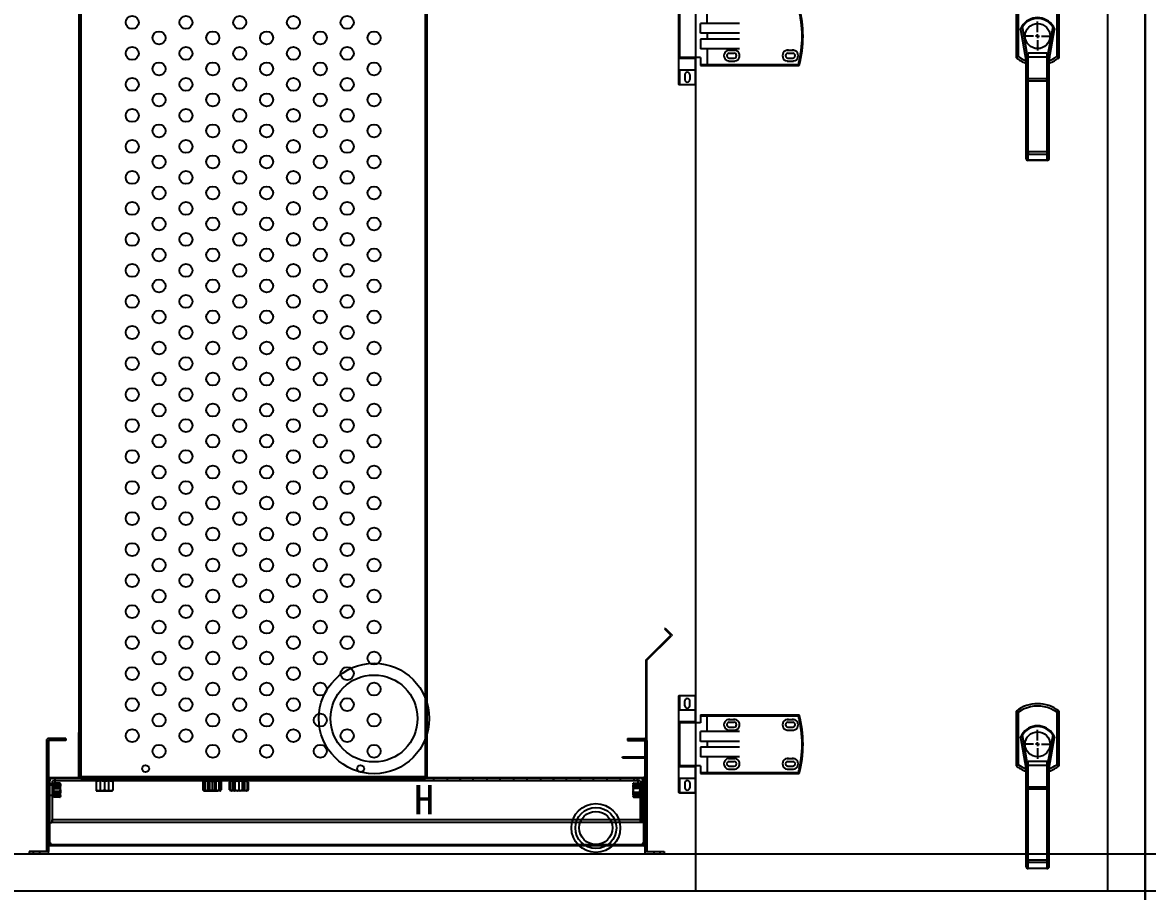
# Model space of a CAD drawing. Header units: millimetres. Extents: x -7952 to 23476, y -6324 to 15714.
# Drawn here: x 963 to 2114, y 11 to 901 of the extents above; entities that cross this region are included whole.
import ezdxf

# ---------------------------------------------------------------- set-up
doc = ezdxf.new("R2010")
doc.units = ezdxf.units.MM
doc.linetypes.add('HIDDEN2', pattern=[0.1875, 0.125, -0.0625])
for name, color, linetype in [('Dim', 1, 'Continuous'), ('DrainPan', 7, 'Continuous'), ('M01014100154', 7, 'Continuous'), ('M01014287100', 7, 'Continuous'), ('M01014287284', 7, 'Continuous'), ('M01014287370', 7, 'Continuous'), ('M01014287370-M', 7, 'Continuous'), ('M01014743793', 7, 'Continuous'), ('M07029004506', 7, 'Continuous'), ('M07029004507', 7, 'Continuous'), ('McDoor', 7, 'Continuous'), ('McFrame', 7, 'Continuous'), ('McPipe', 7, 'Continuous')]:
    doc.layers.add(name, color=color, linetype=linetype)

# ---------------------------------------------------------------- blocks, each defined once
blk = doc.blocks.new('DRAINPAN_[650]_E_H')
blk.add_line((51, 77, 0), (51, 124, 0))
at = {"layer": 'M01014100154', "color": 7, "linetype": 'Continuous'}
for radius in [21, 17]:
    blk.add_circle((580, 26.3, 0), radius, dxfattribs=at)
at = {"layer": 'M01014287100', "color": 7, "linetype": 'Continuous'}
for p, q in [((21.2, 71.5, 0), (21.2, 71.5, 0)), ((21.2, 32, 0), (21.2, 32, 0))]:
    blk.add_line(p, q, dxfattribs=at)
at = {"layer": 'M01014287100', "color": 5, "linetype": 'HIDDEN2'}
for p, q in [((23.7, 71.5, 0), (21.2, 71.5, 0)), ((21.2, 70.5, 0), (23.7, 70.5, 0)), ((26.7, 77, 0), (23.7, 77, 0)), ((23.7, 74.5, 0), (23.7, 71.5, 0)), ((26.7, 74.5, 0), (23.7, 74.5, 0)), ((23.7, 71.5, 0), (23.7, 34.5, 0)), ((23.7, 71.5, 0), (23.7, 32, 0)), ((26.7, 74.5, 0), (26.7, 77, 0)), ((622.7, 77, 0), (26.7, 77, 0)), ((622.7, 74.5, 0), (26.7, 74.5, 0)), ((70.7, 74.5, 0), (70.7, 77, 0)), ((83.7, 77, 0), (83.7, 74.5, 0)), ((180.7, 74.5, 0), (180.7, 77, 0)), ((193.7, 77, 0), (193.7, 74.5, 0)), ((208.2, 74.5, 0), (208.2, 77, 0)), ((221.2, 77, 0), (221.2, 74.5, 0)), ((235.7, 74.5, 0), (235.7, 77, 0)), ((248.7, 77, 0), (248.7, 74.5, 0)), ((263.2, 74.5, 0), (263.2, 77, 0)), ((276.2, 77, 0), (276.2, 74.5, 0)), ((290.7, 74.5, 0), (290.7, 77, 0)), ((303.7, 77, 0), (303.7, 74.5, 0)), ((318.2, 74.5, 0), (318.2, 77, 0)), ((331.2, 77, 0), (331.2, 74.5, 0)), ((345.7, 74.5, 0), (345.7, 77, 0)), ((358.7, 77, 0), (358.7, 74.5, 0)), ((373.2, 74.5, 0), (373.2, 77, 0)), ((386.2, 77, 0), (386.2, 74.5, 0)), ((400.7, 74.5, 0), (400.7, 77, 0)), ((413.7, 77, 0), (413.7, 74.5, 0)), ((428.2, 74.5, 0), (428.2, 77, 0)), ((441.2, 77, 0), (441.2, 74.5, 0)), ((441.2, 74.5, 0), (441.2, 77, 0)), ((454.2, 77, 0), (454.2, 74.5, 0)), ((468.7, 74.5, 0), (468.7, 77, 0)), ((481.7, 77, 0), (481.7, 74.5, 0)), ((496.2, 74.5, 0), (496.2, 77, 0)), ((509.2, 77, 0), (509.2, 74.5, 0)), ((523.7, 74.5, 0), (523.7, 77, 0)), ((536.7, 77, 0), (536.7, 74.5, 0)), ((536.7, 74.5, 0), (536.7, 77, 0)), ((549.7, 77, 0), (549.7, 74.5, 0)), ((564.2, 74.5, 0), (564.2, 77, 0)), ((577.2, 77, 0), (577.2, 74.5, 0)), ((591.7, 74.5, 0), (591.7, 77, 0)), ((604.7, 77, 0), (604.7, 74.5, 0)), ((619.2, 74.5, 0), (619.2, 77, 0)), ((622.7, 77, 0), (622.7, 74.5, 0)), ((622.7, 74.5, 0), (622.7, 77, 0)), ((625.7, 77, 0), (622.7, 77, 0)), ((622.7, 74.5, 0), (622.7, 74.5, 0)), ((625.7, 74.5, 0), (622.7, 74.5, 0)), ((625.7, 74.5, 0), (625.7, 71.5, 0)), ((625.7, 71.5, 0), (625.7, 71.5, 0)), ((628.2, 71.5, 0), (625.7, 71.5, 0)), ((625.7, 71.5, 0), (628.2, 71.5, 0)), ((625.7, 71.5, 0), (625.7, 34.5, 0)), ((625.7, 32, 0), (625.7, 71.5, 0)), ((625.7, 70.5, 0), (628.2, 70.5, 0)), ((628.2, 71.5, 0), (628.2, 74.5, 0)), ((628.2, 32, 0), (628.2, 71.5, 0)), ((23.7, 59.5, 0), (21.2, 59.5, 0)), ((628.2, 59.5, 0), (625.7, 59.5, 0)), ((21.2, 32, 0), (23.7, 32, 0)), ((23.7, 32, 0), (23.7, 34.5, 0)), ((625.7, 34.5, 0), (23.7, 34.5, 0)), ((413.3, 32, 0), (23.7, 32, 0)), ((446.7, 32, 0), (413.3, 32, 0)), ((625.7, 32, 0), (446.7, 32, 0)), ((625.7, 34.5, 0), (625.7, 32, 0)), ((628.2, 32, 0), (625.7, 32, 0))]:
    blk.add_line(p, q, dxfattribs=at)
for centre, radius, start, end in [((23.7, 74.5, 0), 2.5, 90, 177.7089), ((23.7, 74.5, 0), 0.002, 90, 180), ((23.7, 74.5, 0), 3, 270, 0), ((625.7, 74.5, 0), 3, 180.0675, 269.9325), ((625.7, 74.5, 0), 3, 180, 270), ((625.7, 74.5, 0), 2.5, 0, 90), ((625.7, 74.5, 0), 0.002, 0, 90)]:
    blk.add_arc(centre, radius, start, end, dxfattribs=at)
at = {"layer": 'M01014287100', "color": 7, "linetype": 'Continuous'}
blk.add_arc((23.7, 74.5, 0), 2.5, 177.7089, 180, dxfattribs=at)
at = {"layer": 'M01014287284', "color": 7, "linetype": 'Continuous'}
for p, q in [((20, 78, 0), (21.2, 78, 0)), ((21.2, 10.7, 0), (21.2, 78, 0)), ((21.2, 10.7, 0), (21.2, 78, 0)), ((21.2, 78, 0), (628.8, 78, 0)), ((630, 78, 0), (628.8, 78, 0)), ((628.8, 78, 0), (628.8, 10.7, 0)), ((628.8, 78, 0), (628.8, 10.7, 0)), ((21.2, 10.7, 0), (20, 10.7, 0)), ((21.2, 9.2, 0), (21.2, 10.7, 0)), ((22.7, 9.2, 0), (21.2, 9.2, 0)), ((22.7, 8, 0), (21.2, 8, 0)), ((22.7, 8, 0), (22.7, 9.2, 0)), ((419.7, 8, 0), (22.7, 8, 0)), ((440.3, 8, 0), (419.7, 8, 0)), ((627.3, 8, 0), (440.3, 8, 0)), ((628.8, 9.2, 0), (627.3, 9.2, 0)), ((627.3, 9.2, 0), (627.3, 8, 0)), ((628.8, 8, 0), (627.3, 8, 0)), ((630, 10.7, 0), (628.8, 10.7, 0)), ((628.8, 10.7, 0), (628.8, 9.2, 0))]:
    blk.add_line(p, q, dxfattribs=at)
at = {"layer": 'M01014287284', "color": 5, "linetype": 'HIDDEN2'}
for p, q in [((20, 70, 0), (21.2, 70, 0)), ((628.8, 70, 0), (630, 70, 0)), ((21.2, 60, 0), (20, 60, 0)), ((630, 60, 0), (628.8, 60, 0)), ((627.3, 9.2, 0), (22.7, 9.2, 0))]:
    blk.add_line(p, q, dxfattribs=at)
at = {"layer": 'M01014287284', "color": 7, "linetype": 'Continuous'}
for centre, radius, start, end in [((21.2, 9.2, 0), 1.2, 180, 270), ((21.2, 9.2, 0), 1.5, 0.1272, 89.8728), ((21.2, 9.2, 0), 0.002, 180, 270), ((628.8, 9.2, 0), 1.5, 90, 180), ((628.8, 9.2, 0), 1.2, 270, 0), ((628.8, 9.2, 0), 0.002, 270, 0)]:
    blk.add_arc(centre, radius, start, end, dxfattribs=at)
at = {"layer": 'M01014287370', "color": 7, "linetype": 'Continuous'}
for p, q in [((612.3, 118, 0), (612.3, 115.7, 0)), ((612.3, 118, 0), (630, 118, 0)), ((612.3, 115.7, 0), (630, 115.7, 0)), ((630, 115.7, 0), (630, 2.3, 0)), ((632.3, 115.7, 0), (632.3, 2.3, 0)), ((632.3, 2.3, 0), (650, 2.3, 0)), ((632.3, 0, 0), (650, 0, 0)), ((650, 2.3, 0), (650, 0, 0))]:
    blk.add_line(p, q, dxfattribs=at)
at = {"layer": 'M01014287370', "color": 5, "linetype": 'HIDDEN2'}
for p, q in [((617.8, 115.7, 0), (617.8, 118, 0)), ((621.8, 118, 0), (621.8, 115.7, 0)), ((630, 70, 0), (632.3, 70, 0)), ((632.3, 60, 0), (630, 60, 0)), ((639.5, 0, 0), (639.5, 2.3, 0)), ((645.5, 2.3, 0), (645.5, 0, 0))]:
    blk.add_line(p, q, dxfattribs=at)
at = {"layer": 'M01014287370', "color": 7, "linetype": 'Continuous'}
for centre, radius, start, end in [((630, 115.7, 0), 2.3, 0, 90), ((630, 115.7, 0), 0.002, 0, 90), ((632.3, 2.3, 0), 2.3, 180, 270), ((632.3, 2.3, 0), 0.002, 180, 270)]:
    blk.add_arc(centre, radius, start, end, dxfattribs=at)
at = {"layer": 'M01014287370-M', "color": 7, "linetype": 'Continuous'}
for p, q in [((17.7, 115.7, 0), (17.7, 2.3, 0)), ((37.7, 118, 0), (20, 118, 0)), ((37.7, 115.7, 0), (20, 115.7, 0)), ((20, 115.7, 0), (20, 2.3, 0)), ((37.7, 118, 0), (37.7, 115.7, 0)), ((0, 2.3, 0), (0, 0, 0)), ((17.7, 2.3, 0), (0, 2.3, 0)), ((17.7, 0, 0), (0, 0, 0))]:
    blk.add_line(p, q, dxfattribs=at)
at = {"layer": 'M01014287370-M', "color": 5, "linetype": 'HIDDEN2'}
for p, q in [((28.2, 115.7, 0), (28.2, 118, 0)), ((32.2, 118, 0), (32.2, 115.7, 0)), ((17.7, 70, 0), (20, 70, 0)), ((20, 60, 0), (17.7, 60, 0)), ((4.5, 0, 0), (4.5, 2.3, 0)), ((10.5, 2.3, 0), (10.5, 0, 0))]:
    blk.add_line(p, q, dxfattribs=at)
at = {"layer": 'M01014287370-M', "color": 7, "linetype": 'Continuous'}
for centre, radius, start, end in [((20, 115.7, 0), 2.3, 90, 180), ((20, 115.7, 0), 0.002, 90, 180), ((17.7, 2.3, 0), 2.3, 270, 0), ((17.7, 2.3, 0), 0.002, 270, 0)]:
    blk.add_arc(centre, radius, start, end, dxfattribs=at)
at = {"layer": 'M07029004506', "color": 5, "linetype": 'HIDDEN2'}
for p, q in [((25, 71.1, 0), (25.4, 72.3, 0)), ((25.4, 72, 0), (25, 71.7, 0)), ((25, 71.7, 0), (25, 71.8, 0)), ((25, 71.8, 0), (25, 71.8, 0)), ((25, 71.1, 0), (25, 71.7, 0)), ((25, 71.1, 0), (25.4, 70.8, 0)), ((25, 71.1, 0), (25, 69.1, 0)), ((25.4, 70.8, 0), (25, 69.1, 0)), ((25, 70.6, 0), (25.4, 70.1, 0)), ((25.4, 70.1, 0), (25, 68.3, 0)), ((31.6, 72.3, 0), (25.4, 72.3, 0)), ((31.6, 72, 0), (25.4, 72, 0)), ((31.6, 70.8, 0), (25.4, 70.8, 0)), ((31.6, 70.1, 0), (25.4, 70.1, 0)), ((31.6, 72.3, 0), (32, 71.1, 0)), ((32, 71.7, 0), (31.6, 72, 0)), ((31.6, 70.8, 0), (32, 71.1, 0)), ((32, 69.1, 0), (31.6, 70.8, 0)), ((31.6, 70.1, 0), (32, 70.6, 0)), ((32, 68.3, 0), (31.6, 70.1, 0)), ((32, 71.8, 0), (32, 71.8, 0)), ((32, 71.7, 0), (32, 71.8, 0)), ((32, 71.1, 0), (32, 71.7, 0)), ((32, 71.1, 0), (32, 69.1, 0)), ((618, 71.1, 0), (618.4, 72.3, 0)), ((618, 71.8, 0), (618, 71.8, 0)), ((618, 71.8, 0), (618, 70.6, 0)), ((618, 70.6, 0), (618.4, 70.1, 0)), ((618, 68.3, 0), (618, 70.6, 0)), ((618.4, 70.1, 0), (618, 68.3, 0)), ((618.4, 72.3, 0), (624.6, 72.3, 0)), ((618.4, 70.1, 0), (624.6, 70.1, 0)), ((624.6, 72.3, 0), (625, 71.1, 0)), ((624.6, 70.1, 0), (625, 70.6, 0)), ((625, 68.3, 0), (624.6, 70.1, 0)), ((625, 71.8, 0), (625, 71.8, 0)), ((625, 71.8, 0), (625, 70.6, 0)), ((625, 68.3, 0), (625, 70.6, 0)), ((25, 65.5, 0), (25, 69.1, 0)), ((25.4, 67.2, 0), (25, 68.5, 0)), ((25, 68.4, 0), (32, 68.4, 0)), ((25.4, 66.3, 0), (25, 67.7, 0)), ((25, 65.4, 0), (25.4, 67.2, 0)), ((25, 64.5, 0), (25.4, 66.3, 0)), ((25, 65.5, 0), (25, 62.3, 0)), ((25, 65.5, 0), (25.4, 63.7, 0)), ((25, 64.6, 0), (25.4, 62.8, 0)), ((25.4, 62.8, 0), (25, 61.5, 0)), ((25, 59.4, 0), (25, 62.3, 0)), ((25.4, 59.9, 0), (25, 61.7, 0)), ((32, 61.6, 0), (25, 61.6, 0)), ((25.4, 59.2, 0), (25, 60.9, 0)), ((25, 59.4, 0), (25.4, 58, 0)), ((25, 59.4, 0), (25, 58.3, 0)), ((25, 58.9, 0), (25.4, 59.2, 0)), ((25, 58.9, 0), (25.4, 57.7, 0)), ((25, 58.3, 0), (25, 58.2, 0)), ((25.4, 58, 0), (25, 58.3, 0)), ((25.4, 57.7, 0), (25, 58.2, 0)), ((31.6, 67.2, 0), (25.4, 67.2, 0)), ((31.6, 66.3, 0), (25.4, 66.3, 0)), ((31.6, 63.7, 0), (25.4, 63.7, 0)), ((31.6, 62.8, 0), (25.4, 62.8, 0)), ((31.6, 59.9, 0), (25.4, 59.9, 0)), ((31.6, 59.2, 0), (25.4, 59.2, 0)), ((31.6, 58, 0), (25.4, 58, 0)), ((31.6, 57.7, 0), (25.4, 57.7, 0)), ((32, 68.5, 0), (31.6, 67.2, 0)), ((32, 67.7, 0), (31.6, 66.3, 0)), ((31.6, 67.2, 0), (32, 65.4, 0)), ((31.6, 66.3, 0), (32, 64.5, 0)), ((31.6, 63.7, 0), (32, 65.5, 0)), ((31.6, 62.8, 0), (32, 64.6, 0)), ((32, 61.5, 0), (31.6, 62.8, 0)), ((32, 61.7, 0), (31.6, 59.9, 0)), ((32, 60.9, 0), (31.6, 59.2, 0)), ((31.6, 58, 0), (32, 59.4, 0)), ((31.6, 59.2, 0), (32, 58.9, 0)), ((31.6, 57.7, 0), (32, 58.9, 0)), ((32, 58.3, 0), (31.6, 58, 0)), ((32, 58.2, 0), (31.6, 57.7, 0)), ((32, 65.5, 0), (32, 69.1, 0)), ((32, 65.5, 0), (32, 62.3, 0)), ((32, 59.4, 0), (32, 62.3, 0)), ((32, 59.4, 0), (32, 58.3, 0)), ((32, 58.3, 0), (32, 58.2, 0)), ((618.4, 67.2, 0), (618, 68.5, 0)), ((618, 68.4, 0), (625, 68.4, 0)), ((618, 68.3, 0), (618, 64.6, 0)), ((618, 65.4, 0), (618.4, 67.2, 0)), ((618, 61.5, 0), (618, 64.6, 0)), ((618, 64.6, 0), (618.4, 62.8, 0)), ((618.4, 62.8, 0), (618, 61.5, 0)), ((618.4, 59.9, 0), (618, 61.7, 0)), ((625, 61.6, 0), (618, 61.6, 0)), ((618, 61.5, 0), (618, 58.9, 0)), ((618, 58.2, 0), (618, 58.9, 0)), ((618, 58.9, 0), (618.4, 57.7, 0)), ((618.4, 57.7, 0), (618, 58.2, 0)), ((618.4, 67.2, 0), (624.6, 67.2, 0)), ((618.4, 62.8, 0), (624.6, 62.8, 0)), ((618.4, 59.9, 0), (624.6, 59.9, 0)), ((618.4, 57.7, 0), (624.6, 57.7, 0)), ((625, 68.5, 0), (624.6, 67.2, 0)), ((624.6, 67.2, 0), (625, 65.4, 0)), ((624.6, 62.8, 0), (625, 64.6, 0)), ((625, 61.5, 0), (624.6, 62.8, 0)), ((625, 61.7, 0), (624.6, 59.9, 0)), ((624.6, 57.7, 0), (625, 58.9, 0)), ((625, 58.2, 0), (624.6, 57.7, 0)), ((625, 68.3, 0), (625, 64.6, 0)), ((625, 61.5, 0), (625, 64.6, 0)), ((625, 61.5, 0), (625, 58.9, 0)), ((625, 58.2, 0), (625, 58.9, 0))]:
    blk.add_line(p, q, dxfattribs=at)
for centre, radius, start, end in [((27.2, 70.5, 0), 2.59, 134.5994, 149.8474), ((34.6, 68.5, 0), 9.86, 159.1332, 167.7223), ((29.8, 70.5, 0), 2.59, 30.1526, 45.4006), ((22.4, 68.5, 0), 9.86, 12.2777, 20.8668), ((620.2, 70.5, 0), 2.59, 134.5994, 149.8474), ((622.8, 70.5, 0), 2.59, 30.1526, 45.4006), ((34.6, 60.2, 0), 9.86, 159.1332, 167.7223), ((27.2, 58.1, 0), 2.59, 134.5994, 149.8474), ((22.4, 60.2, 0), 9.86, 12.2777, 20.8668), ((29.8, 58.1, 0), 2.59, 30.1526, 45.4006), ((620.2, 58.1, 0), 2.59, 134.5994, 149.8474), ((622.8, 58.1, 0), 2.59, 30.1526, 45.4006)]:
    blk.add_arc(centre, radius, start, end, dxfattribs=at)
at = {"layer": 'M07029004507', "color": 5, "linetype": 'HIDDEN2'}
for p, q in [((68.7, 74.5, 0), (68.7, 73.7, 0)), ((68.7, 73.7, 0), (68.7, 65.3, 0)), ((73.2, 64.5, 0), (73.2, 74.5, 0)), ((77.2, 73.7, 0), (77.2, 65.3, 0)), ((81.2, 74.5, 0), (81.2, 64.5, 0)), ((85.7, 73.7, 0), (85.7, 74.5, 0)), ((85.7, 73.7, 0), (85.7, 65.3, 0)), ((177.7, 73.7, 0), (177.7, 65.3, 0)), ((178.4, 74.3, 0), (178.7, 74.5, 0)), ((178.7, 74.5, 0), (178.7, 73.7, 0)), ((178.7, 73.7, 0), (178.7, 65.3, 0)), ((180.3, 73.7, 0), (180.3, 65.3, 0)), ((183.2, 64.5, 0), (183.2, 74.5, 0)), ((184.7, 73.7, 0), (184.7, 65.3, 0)), ((187.2, 73.7, 0), (187.2, 65.3, 0)), ((189.7, 73.7, 0), (189.7, 65.3, 0)), ((191.2, 74.5, 0), (191.2, 64.5, 0)), ((194.1, 73.7, 0), (194.1, 65.3, 0)), ((195.7, 74.5, 0), (196, 74.3, 0)), ((195.7, 73.7, 0), (195.7, 74.5, 0)), ((195.7, 73.7, 0), (195.7, 65.3, 0)), ((196.7, 73.7, 0), (196.7, 65.3, 0)), ((205, 65.3, 0), (205, 73.7, 0)), ((205.5, 74.1, 0), (206.2, 74.5, 0)), ((206.2, 74.5, 0), (206.2, 73.7, 0)), ((206.2, 73.7, 0), (206.2, 65.3, 0)), ((208.7, 65.3, 0), (208.7, 73.7, 0)), ((210.7, 64.5, 0), (210.7, 74.5, 0)), ((210.9, 65.3, 0), (210.9, 73.7, 0)), ((214.7, 73.7, 0), (214.7, 65.3, 0)), ((218.5, 65.3, 0), (218.5, 73.7, 0)), ((218.7, 74.5, 0), (218.7, 64.5, 0)), ((220.7, 65.3, 0), (220.7, 73.7, 0)), ((223.2, 74.5, 0), (223.9, 74.1, 0)), ((223.2, 73.7, 0), (223.2, 74.5, 0)), ((223.2, 73.7, 0), (223.2, 65.3, 0)), ((224.4, 65.3, 0), (224.4, 73.7, 0)), ((68.7, 65.3, 0), (68.7, 64.5, 0)), ((68.7, 64.5, 0), (85.7, 64.5, 0)), ((85.7, 64.5, 0), (85.7, 65.3, 0)), ((178.7, 64.5, 0), (178.4, 64.7, 0)), ((178.7, 65.3, 0), (178.7, 64.5, 0)), ((178.7, 64.5, 0), (193.2, 64.5, 0)), ((195.7, 64.5, 0), (193.2, 64.5, 0)), ((195.7, 64.5, 0), (195.7, 65.3, 0)), ((196, 64.7, 0), (195.7, 64.5, 0)), ((206.2, 64.5, 0), (205.5, 64.9, 0)), ((206.2, 65.3, 0), (206.2, 64.5, 0)), ((222.6, 64.5, 0), (206.2, 64.5, 0)), ((222.6, 64.5, 0), (223.2, 64.5, 0)), ((223.2, 64.5, 0), (223.2, 65.3, 0)), ((223.9, 64.9, 0), (223.2, 64.5, 0))]:
    blk.add_line(p, q, dxfattribs=at)
for centre, radius, start, end in [((72.9, 62.2, 0), 12.3, 69.7534, 110.2449), ((81.5, 62.2, 0), 12.3, 69.755, 110.2466), ((179, 73.1, 0), 1.44, 28.2239, 151.7705), ((181.3, 65.8, 0), 8.68, 90.519, 114.1482), ((182.9, 62.2, 0), 12.3, 69.7534, 110.2449), ((185, 59.3, 0), 15.2, 71.8085, 108.193), ((180.9, 64.8, 0), 9.68, 67.0857, 88.2471), ((189.4, 59.3, 0), 15.2, 71.807, 108.1915), ((191.5, 62.2, 0), 12.3, 69.755, 110.2466), ((193.3, 65.8, 0), 8.68, 90.519, 114.1482), ((192.9, 64.8, 0), 9.68, 67.0857, 88.2471), ((195.4, 73.1, 0), 1.44, 65.1156, 151.7761), ((195.4, 73.1, 0), 1.44, 28.2295, 65.1156), ((208, 68.2, 0), 6.26, 61.4861, 118.5115), ((207.2, 71, 0), 3.5, 118.4415, 128.8266), ((207.2, 71, 0), 3.5, 95.1598, 118.4415), ((210.4, 62.2, 0), 12.3, 69.7534, 110.2449), ((206.8, 71.6, 0), 2.92, 47.657, 88.3566), ((213.6, 58.5, 0), 16, 72.2714, 107.7271), ((215.8, 58.5, 0), 16, 72.2729, 107.7286), ((219, 62.2, 0), 12.3, 69.755, 110.2466), ((221.4, 68.2, 0), 6.26, 61.4885, 118.5139), ((222.9, 71, 0), 3.5, 95.1598, 128.8266), ((222.5, 71.6, 0), 2.92, 47.657, 88.3566), ((72.9, 76.8, 0), 12.3, 249.755, 290.2466), ((81.5, 76.8, 0), 12.3, 249.7534, 290.2449), ((181.3, 73.2, 0), 8.68, 245.8518, 269.481), ((179, 65.9, 0), 1.44, 208.2291, 331.7765), ((182.9, 76.8, 0), 12.3, 249.755, 290.2466), ((185, 79.7, 0), 15.2, 251.807, 288.1915), ((180.9, 74.2, 0), 9.68, 271.7529, 292.9143), ((189.4, 79.7, 0), 15.2, 251.8085, 288.193), ((191.5, 76.8, 0), 12.3, 249.7534, 290.2449), ((193.3, 73.2, 0), 8.68, 245.8518, 269.481), ((192.9, 74.2, 0), 9.68, 271.7529, 292.9143), ((195.4, 65.9, 0), 1.44, 208.2235, 295.2328), ((195.4, 65.9, 0), 1.44, 295.2328, 331.7709), ((207.2, 68, 0), 3.5, 231.1734, 241.5593), ((208, 70.8, 0), 6.26, 241.4885, 298.5139), ((207.2, 68, 0), 3.5, 241.5593, 264.8402), ((210.4, 76.8, 0), 12.3, 249.755, 290.2466), ((206.8, 67.4, 0), 2.92, 271.6434, 312.343), ((213.6, 80.5, 0), 16, 252.2729, 287.7285), ((215.8, 80.5, 0), 16, 252.2715, 287.7271), ((219, 76.8, 0), 12.3, 249.7534, 290.2449), ((221.4, 70.8, 0), 6.26, 241.4861, 298.5115), ((222.9, 68, 0), 3.5, 231.1734, 264.8402), ((222.5, 67.4, 0), 2.92, 271.6434, 312.343)]:
    blk.add_arc(centre, radius, start, end, dxfattribs=at)
blk.add_text('H', height=30).set_placement((394, 40.2))
blk = doc.blocks.new('BreakWater100')
for p, q in [((43.7, 132.7), (42.9, 132.1)), ((42.9, 132.1), (49.3, 125.7)), ((43.7, 132.7), (50.7, 125.7)), ((50.7, 125.7), (50, 125))]:
    blk.add_line(p, q)
at = {"layer": 'M01014743793', "color": 7, "linetype": 'Continuous'}
for p, q in [((24, 100.4), (49.3, 125.7)), ((25, 100), (50, 125)), ((24, 1), (24, 100.4)), ((25, 0), (25, 100)), ((0, 1), (24, 1)), ((0, 0), (0, 1)), ((0, 0), (25, 0))]:
    blk.add_line(p, q, dxfattribs=at)
blk = doc.blocks.new('M01014289688')
for p, q in [((0, 1371.5, 0), (0, 2, 0)), ((2, 1373.5, 0), (2, 0, 0)), ((354.5, 0, 0), (354.5, 1373.5, 0)), ((356.5, 2, 0), (356.5, 1371.5, 0)), ((0, 2, 0), (356.5, 2, 0)), ((2, 0, 0), (354.5, 0, 0))]:
    blk.add_line(p, q)
for centre, radius in [((54.5, 774.0625, 0), 6.66), ((109.5, 774.0625, 0), 6.66), ((164.5, 774.0625, 0), 6.66), ((219.5, 774.0625, 0), 6.66), ((274.5, 774.0625, 0), 6.66), ((82, 758.1875, 0), 6.66), ((137, 758.1875, 0), 6.66), ((192, 758.1875, 0), 6.66), ((247, 758.1875, 0), 6.66), ((302, 758.1875, 0), 6.66), ((54.5, 742.3125, 0), 6.66), ((109.5, 742.3125, 0), 6.66), ((164.5, 742.3125, 0), 6.66), ((219.5, 742.3125, 0), 6.66), ((274.5, 742.3125, 0), 6.66), ((82, 726.4375, 0), 6.66), ((137, 726.4375, 0), 6.66), ((192, 726.4375, 0), 6.66), ((247, 726.4375, 0), 6.66), ((302, 726.4375, 0), 6.66), ((54.5, 710.5625, 0), 6.66), ((109.5, 710.5625, 0), 6.66), ((164.5, 710.5625, 0), 6.66), ((219.5, 710.5625, 0), 6.66), ((274.5, 710.5625, 0), 6.66), ((82, 694.6875, 0), 6.66), ((137, 694.6875, 0), 6.66), ((192, 694.6875, 0), 6.66), ((247, 694.6875, 0), 6.66), ((302, 694.6875, 0), 6.66), ((54.5, 678.8125, 0), 6.66), ((109.5, 678.8125, 0), 6.66), ((164.5, 678.8125, 0), 6.66), ((219.5, 678.8125, 0), 6.66), ((274.5, 678.8125, 0), 6.66), ((82, 662.9375, 0), 6.66), ((137, 662.9375, 0), 6.66), ((192, 662.9375, 0), 6.66), ((247, 662.9375, 0), 6.66), ((302, 662.9375, 0), 6.66), ((54.5, 647.0625, 0), 6.66), ((109.5, 647.0625, 0), 6.66), ((164.5, 647.0625, 0), 6.66), ((219.5, 647.0625, 0), 6.66), ((274.5, 647.0625, 0), 6.66), ((82, 631.1875, 0), 6.66), ((137, 631.1875, 0), 6.66), ((192, 631.1875, 0), 6.66), ((247, 631.1875, 0), 6.66), ((302, 631.1875, 0), 6.66), ((54.5, 615.3125, 0), 6.66), ((109.5, 615.3125, 0), 6.66), ((164.5, 615.3125, 0), 6.66), ((219.5, 615.3125, 0), 6.66), ((274.5, 615.3125, 0), 6.66), ((82, 599.4375, 0), 6.66), ((137, 599.4375, 0), 6.66), ((192, 599.4375, 0), 6.66), ((247, 599.4375, 0), 6.66), ((302, 599.4375, 0), 6.66), ((54.5, 583.5625, 0), 6.66), ((109.5, 583.5625, 0), 6.66), ((164.5, 583.5625, 0), 6.66), ((219.5, 583.5625, 0), 6.66), ((274.5, 583.5625, 0), 6.66), ((82, 567.6875, 0), 6.66), ((137, 567.6875, 0), 6.66), ((192, 567.6875, 0), 6.66), ((247, 567.6875, 0), 6.66), ((302, 567.6875, 0), 6.66), ((54.5, 551.8125, 0), 6.66), ((109.5, 551.8125, 0), 6.66), ((164.5, 551.8125, 0), 6.66), ((219.5, 551.8125, 0), 6.66), ((274.5, 551.8125, 0), 6.66), ((82, 535.9375, 0), 6.66), ((137, 535.9375, 0), 6.66), ((192, 535.9375, 0), 6.66), ((247, 535.9375, 0), 6.66), ((302, 535.9375, 0), 6.66), ((54.5, 520.0625, 0), 6.66), ((109.5, 520.0625, 0), 6.66), ((164.5, 520.0625, 0), 6.66), ((219.5, 520.0625, 0), 6.66), ((274.5, 520.0625, 0), 6.66), ((82, 504.1875, 0), 6.66), ((137, 504.1875, 0), 6.66), ((192, 504.1875, 0), 6.66), ((247, 504.1875, 0), 6.66), ((302, 504.1875, 0), 6.66), ((54.5, 488.3125, 0), 6.66), ((109.5, 488.3125, 0), 6.66), ((164.5, 488.3125, 0), 6.66), ((219.5, 488.3125, 0), 6.66), ((274.5, 488.3125, 0), 6.66), ((82, 472.4375, 0), 6.66), ((137, 472.4375, 0), 6.66), ((192, 472.4375, 0), 6.66), ((247, 472.4375, 0), 6.66), ((302, 472.4375, 0), 6.66), ((54.5, 456.5625, 0), 6.66), ((109.5, 456.5625, 0), 6.66), ((164.5, 456.5625, 0), 6.66), ((219.5, 456.5625, 0), 6.66), ((274.5, 456.5625, 0), 6.66), ((82, 440.6875, 0), 6.66), ((137, 440.6875, 0), 6.66), ((192, 440.6875, 0), 6.66), ((247, 440.6875, 0), 6.66), ((302, 440.6875, 0), 6.66), ((54.5, 424.8125, 0), 6.66), ((109.5, 424.8125, 0), 6.66), ((164.5, 424.8125, 0), 6.66), ((219.5, 424.8125, 0), 6.66), ((274.5, 424.8125, 0), 6.66), ((82, 408.9375, 0), 6.66), ((137, 408.9375, 0), 6.66), ((192, 408.9375, 0), 6.66), ((247, 408.9375, 0), 6.66), ((302, 408.9375, 0), 6.66), ((54.5, 393.0625, 0), 6.66), ((109.5, 393.0625, 0), 6.66), ((164.5, 393.0625, 0), 6.66), ((219.5, 393.0625, 0), 6.66), ((274.5, 393.0625, 0), 6.66), ((82, 377.1875, 0), 6.66), ((137, 377.1875, 0), 6.66), ((192, 377.1875, 0), 6.66), ((247, 377.1875, 0), 6.66), ((302, 377.1875, 0), 6.66), ((54.5, 361.3125, 0), 6.66), ((109.5, 361.3125, 0), 6.66), ((164.5, 361.3125, 0), 6.66), ((219.5, 361.3125, 0), 6.66), ((274.5, 361.3125, 0), 6.66), ((82, 345.4375, 0), 6.66), ((137, 345.4375, 0), 6.66), ((192, 345.4375, 0), 6.66), ((247, 345.4375, 0), 6.66), ((302, 345.4375, 0), 6.66), ((54.5, 329.5625, 0), 6.66), ((109.5, 329.5625, 0), 6.66), ((164.5, 329.5625, 0), 6.66), ((219.5, 329.5625, 0), 6.66), ((274.5, 329.5625, 0), 6.66), ((82, 313.6875, 0), 6.66), ((137, 313.6875, 0), 6.66), ((192, 313.6875, 0), 6.66), ((247, 313.6875, 0), 6.66), ((302, 313.6875, 0), 6.66), ((54.5, 297.8125, 0), 6.66), ((109.5, 297.8125, 0), 6.66), ((164.5, 297.8125, 0), 6.66), ((219.5, 297.8125, 0), 6.66), ((274.5, 297.8125, 0), 6.66), ((82, 281.9375, 0), 6.66), ((137, 281.9375, 0), 6.66), ((192, 281.9375, 0), 6.66), ((247, 281.9375, 0), 6.66), ((302, 281.9375, 0), 6.66), ((54.5, 266.0625, 0), 6.66), ((109.5, 266.0625, 0), 6.66), ((164.5, 266.0625, 0), 6.66), ((219.5, 266.0625, 0), 6.66), ((274.5, 266.0625, 0), 6.66), ((82, 250.1875, 0), 6.66), ((137, 250.1875, 0), 6.66), ((192, 250.1875, 0), 6.66), ((247, 250.1875, 0), 6.66), ((302, 250.1875, 0), 6.66), ((54.5, 234.3125, 0), 6.66), ((109.5, 234.3125, 0), 6.66), ((164.5, 234.3125, 0), 6.66), ((219.5, 234.3125, 0), 6.66), ((274.5, 234.3125, 0), 6.66), ((82, 218.4375, 0), 6.66), ((137, 218.4375, 0), 6.66), ((192, 218.4375, 0), 6.66), ((247, 218.4375, 0), 6.66), ((302, 218.4375, 0), 6.66), ((54.5, 202.5625, 0), 6.66), ((109.5, 202.5625, 0), 6.66), ((164.5, 202.5625, 0), 6.66), ((219.5, 202.5625, 0), 6.66), ((274.5, 202.5625, 0), 6.66), ((82, 186.6875, 0), 6.66), ((137, 186.6875, 0), 6.66), ((192, 186.6875, 0), 6.66), ((247, 186.6875, 0), 6.66), ((302, 186.6875, 0), 6.66), ((54.5, 170.8125, 0), 6.66), ((109.5, 170.8125, 0), 6.66), ((164.5, 170.8125, 0), 6.66), ((219.5, 170.8125, 0), 6.66), ((274.5, 170.8125, 0), 6.66), ((82, 154.9375, 0), 6.66), ((137, 154.9375, 0), 6.66), ((192, 154.9375, 0), 6.66), ((247, 154.9375, 0), 6.66), ((302, 154.9375, 0), 6.66), ((54.5, 139.0625, 0), 6.66), ((109.5, 139.0625, 0), 6.66), ((164.5, 139.0625, 0), 6.66), ((219.5, 139.0625, 0), 6.66), ((274.5, 139.0625, 0), 6.66), ((82, 123.1875, 0), 6.66), ((137, 123.1875, 0), 6.66), ((192, 123.1875, 0), 6.66), ((247, 123.1875, 0), 6.66), ((302, 123.1875, 0), 6.66), ((54.5, 107.3125, 0), 6.66), ((109.5, 107.3125, 0), 6.66), ((164.5, 107.3125, 0), 6.66), ((219.5, 107.3125, 0), 6.66), ((274.5, 107.3125, 0), 6.66), ((82, 91.4375, 0), 6.66), ((137, 91.4375, 0), 6.66), ((192, 91.4375, 0), 6.66), ((247, 91.4375, 0), 6.66), ((302, 91.4375, 0), 6.66), ((54.5, 75.5625, 0), 6.66), ((109.5, 75.5625, 0), 6.66), ((164.5, 75.5625, 0), 6.66), ((219.5, 75.5625, 0), 6.66), ((274.5, 75.5625, 0), 6.66), ((82, 59.6875, 0), 6.66), ((137, 59.6875, 0), 6.66), ((192, 59.6875, 0), 6.66), ((247, 59.6875, 0), 6.66), ((302, 59.6875, 0), 6.66), ((54.5, 43.8125, 0), 6.66), ((109.5, 43.8125, 0), 6.66), ((164.5, 43.8125, 0), 6.66), ((219.5, 43.8125, 0), 6.66), ((274.5, 43.8125, 0), 6.66), ((82, 27.9375, 0), 6.66), ((137, 27.9375, 0), 6.66), ((192, 27.9375, 0), 6.66), ((247, 27.9375, 0), 6.66), ((302, 27.9375, 0), 6.66), ((68.25, 10, 0), 3.5), ((288.25, 10, 0), 3.5)]:
    blk.add_circle(centre, radius)
blk = doc.blocks.new('MXE-B End G-Door_3_1750')
at = {"color": 7, "linetype": 'Continuous'}
for p, q in [((0, 1750), (0, 0)), ((460, 0), (460, 1750)), ((0, 0), (460, 0))]:
    blk.add_line(p, q, dxfattribs=at)
at = {"color": 7, "linetype": 'Continuous', "lineweight": 25, "extrusion": (-1.22461e-16, 0, -1)}
for p, q in [((-17, 825.5), (-17, 924.5)), ((-16.5, 898), (-16.5, 852)), ((-16.5, 840), (-16.5, 825.5)), ((-17, 825.5), (-16.5, 825.5)), ((-16.5, 825.5), (-0.5, 825.5)), ((-16.5, 825), (-16.5, 825.5)), ((-0.5, 825), (-16.5, 825)), ((-17, 100.5), (-17, 199.5)), ((-16.5, 199.5), (-17, 199.5)), ((-16.5, 200), (-0.5, 200)), ((-16.5, 199.5), (-16.5, 200)), ((-0.5, 199.5), (-16.5, 199.5)), ((-16.5, 199.5), (-16.5, 185)), ((-16.5, 173), (-16.5, 127)), ((-16.5, 115), (-16.5, 100.5)), ((-17, 100.5), (-16.5, 100.5)), ((-16.5, 100.5), (-0.5, 100.5)), ((-16.5, 100), (-16.5, 100.5)), ((-0.5, 100), (-16.5, 100))]:
    blk.add_line(p, q, dxfattribs=at)
for p, q in [((12, 888), (12, 905)), ((328, 908.9), (328, 852.9)), ((330.4, 854.1), (330.4, 907.7)), ((369.6, 907.7), (369.6, 854.1)), ((372, 852.9), (372, 908.9)), ((-16, 853), (-16, 897)), ((5, 878), (5, 888)), ((45, 888), (5, 888)), ((45, 878), (5, 878)), ((12, 878), (12, 872)), ((332.5, 881.9), (338, 850.8)), ((339.4, 856.7), (334.5, 884.4)), ((365.5, 884.4), (360.6, 856.7)), ((362, 850.8), (367.5, 881.9)), ((5, 872), (5, 862)), ((45, 872), (5, 872)), ((0, 852), (-17, 852)), ((5, 853), (-16, 853)), ((45, 862), (5, 862)), ((5, 853), (5, 845)), ((12, 862), (12, 845)), ((33.8, 860.5), (40.2, 860.5)), ((34.5, 857.5), (39.5, 857.5)), ((34.5, 852.5), (39.5, 852.5)), ((93.8, 860.5), (100.2, 860.5)), ((94.5, 857.5), (99.5, 857.5)), ((94.5, 852.5), (99.5, 852.5)), ((338, 852.6), (338, 851.9)), ((359.6, 857.4), (340.4, 857.4)), ((340.4, 853.7), (340.4, 857.4)), ((340.4, 853.7), (359.6, 853.7)), ((340.4, 831.2), (340.4, 853.7)), ((359.6, 857.4), (359.6, 853.7)), ((359.6, 853.7), (359.6, 831.2)), ((362, 850.8), (362.2, 853)), ((362, 851.9), (362, 852.6)), ((5, 846), (105.3, 846)), ((5, 845), (106, 845)), ((33.8, 849.5), (40.2, 849.5)), ((93.8, 849.5), (100.2, 849.5)), ((338, 851.9), (338, 829.3)), ((362, 829.3), (362, 851.9)), ((0, 840), (-17, 840)), ((-11, 835.5), (-11, 830.5)), ((-6, 835.5), (-6, 830.5)), ((338, 829.3), (338, 756.5)), ((340.4, 829.3), (338, 829.3)), ((359.6, 831.2), (340.4, 831.2)), ((340.4, 829.3), (340.4, 831.2)), ((340.4, 756.5), (340.4, 829.3)), ((340.4, 829.3), (359.6, 829.3)), ((359.6, 829.3), (359.6, 831.2)), ((359.6, 829.3), (359.6, 756.5)), ((359.6, 829.3), (362, 829.3)), ((362, 756.5), (362, 829.3)), ((340.4, 756.5), (338, 756.5)), ((338, 756.5), (338, 750.1)), ((359.6, 756.5), (340.4, 756.5)), ((340.4, 756.5), (340.4, 754.3)), ((340.4, 754.3), (359.6, 754.3)), ((340.4, 747.9), (340.4, 754.3)), ((362, 756.5), (359.6, 756.5)), ((359.6, 756.5), (359.6, 754.3)), ((359.6, 754.3), (359.6, 747.9)), ((362, 750.1), (362, 756.5)), ((359.6, 747.9), (340.4, 747.9)), ((340.4, 747.9), (340.4, 747.7)), ((359.6, 747.7), (340.4, 747.7)), ((359.6, 747.9), (359.6, 747.7)), ((0, 185), (-17, 185)), ((-11, 189.5), (-11, 194.5)), ((-6, 189.5), (-6, 194.5)), ((0, 173), (-17, 173)), ((5, 180), (5, 172)), ((5, 180), (106, 180)), ((5, 179), (105.3, 179)), ((12, 163), (12, 180)), ((33.8, 175.5), (40.2, 175.5)), ((93.8, 175.5), (100.2, 175.5)), ((328, 183.9), (328, 127.9)), ((330.4, 129.1), (330.4, 182.7)), ((369.6, 182.7), (369.6, 129.1)), ((372, 127.9), (372, 183.9)), ((-16, 128), (-16, 172)), ((5, 172), (-16, 172)), ((5, 153), (5, 163)), ((45, 163), (5, 163)), ((33.8, 164.5), (40.2, 164.5)), ((34.5, 172.5), (39.5, 172.5)), ((34.5, 167.5), (39.5, 167.5)), ((93.8, 164.5), (100.2, 164.5)), ((94.5, 172.5), (99.5, 172.5)), ((94.5, 167.5), (99.5, 167.5)), ((45, 153), (5, 153)), ((12, 153), (12, 147)), ((332.5, 156.9), (338, 125.8)), ((339.4, 131.7), (334.5, 159.4)), ((365.5, 159.4), (360.6, 131.7)), ((362, 125.8), (367.5, 156.9)), ((5, 147), (5, 137)), ((45, 147), (5, 147)), ((0, 127), (-17, 127)), ((5, 128), (-16, 128)), ((45, 137), (5, 137)), ((5, 128), (5, 120)), ((12, 137), (12, 120)), ((33.8, 135.5), (40.2, 135.5)), ((34.5, 132.5), (39.5, 132.5)), ((34.5, 127.5), (39.5, 127.5)), ((93.8, 135.5), (100.2, 135.5)), ((94.5, 132.5), (99.5, 132.5)), ((94.5, 127.5), (99.5, 127.5)), ((338, 127.6), (338, 126.9)), ((338, 126.9), (338, 104.3)), ((359.6, 132.4), (340.4, 132.4)), ((340.4, 128.7), (340.4, 132.4)), ((340.4, 128.7), (359.6, 128.7)), ((340.4, 106.2), (340.4, 128.7)), ((359.6, 132.4), (359.6, 128.7)), ((359.6, 128.7), (359.6, 106.2)), ((362, 125.8), (362.2, 128)), ((362, 126.9), (362, 127.6)), ((362, 104.3), (362, 126.9)), ((5, 121), (105.3, 121)), ((5, 120), (106, 120)), ((33.8, 124.5), (40.2, 124.5)), ((93.8, 124.5), (100.2, 124.5)), ((0, 115), (-17, 115)), ((-11, 110.5), (-11, 105.5)), ((-6, 110.5), (-6, 105.5)), ((338, 104.3), (338, 31.5)), ((340.4, 104.3), (338, 104.3)), ((359.6, 106.2), (340.4, 106.2)), ((340.4, 104.3), (340.4, 106.2)), ((340.4, 104.3), (359.6, 104.3)), ((340.4, 31.5), (340.4, 104.3)), ((359.6, 104.3), (359.6, 106.2)), ((359.6, 104.3), (359.6, 31.5)), ((359.6, 104.3), (362, 104.3)), ((362, 31.5), (362, 104.3)), ((340.4, 31.5), (338, 31.5)), ((338, 31.5), (338, 25.1)), ((359.6, 31.5), (340.4, 31.5)), ((340.4, 31.5), (340.4, 29.3)), ((340.4, 29.3), (359.6, 29.3)), ((340.4, 22.9), (340.4, 29.3)), ((362, 31.5), (359.6, 31.5)), ((359.6, 31.5), (359.6, 29.3)), ((359.6, 29.3), (359.6, 22.9)), ((362, 25.1), (362, 31.5)), ((359.6, 22.9), (340.4, 22.9)), ((340.4, 22.9), (340.4, 22.7)), ((359.6, 22.7), (340.4, 22.7)), ((359.6, 22.9), (359.6, 22.7))]:
    blk.add_line(p, q)
at = {"color": 7, "linetype": 'Continuous', "lineweight": 25, "extrusion": (1.22461e-16, 0, -1)}
for p, q in [((-0.5, 853), (-0.5, 852)), ((0, 825.5), (0, 853)), ((-0.5, 840), (-0.5, 825.5)), ((-0.5, 825), (-0.5, 825.5)), ((0, 825.5), (-0.5, 825.5)), ((-0.5, 199.5), (-0.5, 200)), ((-0.5, 199.5), (0, 199.5)), ((-0.5, 199.5), (-0.5, 185)), ((0, 172), (0, 199.5)), ((-0.5, 173), (-0.5, 172)), ((-0.5, 128), (-0.5, 127)), ((0, 100.5), (0, 128)), ((-0.5, 115), (-0.5, 100.5)), ((-0.5, 100), (-0.5, 100.5)), ((0, 100.5), (-0.5, 100.5))]:
    blk.add_line(p, q, dxfattribs=at)
for points in [[(333.8, 884.8), (333.8, 884.8), (333.8, 884.8), (333.9, 884.7), (334, 884.7), (334.1, 884.6), (334.2, 884.6), (334.3, 884.5), (334.5, 884.4)], [(366.2, 884.8), (366.2, 884.8), (366.2, 884.8), (366.1, 884.7), (366, 884.7), (365.9, 884.6), (365.8, 884.6), (365.7, 884.5), (365.5, 884.4)], [(337.8, 853), (337.9, 852), (337.9, 851.4), (338, 850.9), (338, 850.8)], [(339.4, 856.7), (339.4, 856.6), (339.5, 856.5), (339.6, 856.4), (339.6, 856.3), (339.7, 856.2), (339.8, 856.1), (339.8, 856.1), (339.9, 856)], [(360.1, 856), (360.2, 856.1), (360.2, 856.1), (360.3, 856.2), (360.4, 856.3), (360.4, 856.4), (360.5, 856.5), (360.6, 856.6), (360.6, 856.7)], [(333.8, 159.8), (333.8, 159.8), (333.8, 159.8), (333.9, 159.7), (334, 159.7), (334.1, 159.6), (334.2, 159.6), (334.3, 159.5), (334.5, 159.4)], [(366.2, 159.8), (366.2, 159.8), (366.2, 159.8), (366.1, 159.7), (366, 159.7), (365.9, 159.6), (365.8, 159.6), (365.7, 159.5), (365.5, 159.4)], [(337.8, 128), (337.9, 127), (337.9, 126.4), (338, 125.9), (338, 125.8)], [(339.4, 131.7), (339.4, 131.6), (339.5, 131.5), (339.6, 131.4), (339.6, 131.3), (339.7, 131.2), (339.8, 131.1), (339.8, 131.1), (339.9, 131)], [(360.1, 131), (360.2, 131.1), (360.2, 131.1), (360.3, 131.2), (360.4, 131.3), (360.4, 131.4), (360.5, 131.5), (360.6, 131.6), (360.6, 131.7)]]:
    blk.add_lwpolyline(points)
for centre in [(350, 875), (350, 150)]:
    blk.add_circle(centre, 12.8)
for centre, radius, start, end in [((-5.5, 875), 114.5, 345.3286, 14.6714), ((-4.5, 875), 114.5, 344.8107, 15.1893), ((350, 875), 18.9, 31.1991, 148.8009), ((350, 875), 18.1, 31.1991, 148.8009), ((333.3, 882), 0.8, 157.2035, 190), ((366.7, 882), 0.8, 350, 22.7965), ((-17.8, 853.3), 1.78, 315.1443, 351.7257), ((0.8, 853.3), 1.78, 188.2743, 224.8557), ((34.5, 855), 5.54, 82.9573, 277.0427), ((34.5, 855), 2.5, 90, 270.0147), ((39.5, 855), 5.54, 262.9573, 97.0427), ((39.5, 855), 2.5, 270.0073, 90.0147), ((94.5, 855), 5.54, 82.9573, 277.0427), ((94.5, 855), 2.5, 90, 270.0147), ((99.5, 855), 5.54, 262.9573, 97.0427), ((99.5, 855), 2.5, 270.0073, 90.0147), ((350, 880.9), 35.6, 231.8428, 250.3062), ((350, 880.9), 33.2, 233.8287, 248.817), ((337.5, 852.5), 0.518, 4.6656, 55.412), ((340.2, 851.6), 2.18, 83.4591, 171.4483), ((359.8, 851.6), 2.18, 8.5517, 96.5409), ((350, 880.9), 33.2, 291.183, 306.1713), ((362.5, 852.5), 0.518, 124.5882, 175.3345), ((350, 880.9), 35.6, 289.6938, 308.1572), ((335.6, 850.4), 2.4, 0, 10), ((364.4, 850.4), 2.4, 170, 180), ((-8.5, 835.5), 2.5, 360, 180.0147), ((-8.5, 830.5), 2.5, 180.0073, 0.0147), ((340.2, 829), 2.18, 83.4591, 171.4483), ((359.8, 829), 2.18, 8.5518, 96.5408), ((340.3, 756.6), 2.31, 182.5367, 272.3301), ((340.4, 750.1), 2.4, 180, 270), ((340.3, 750.2), 2.31, 182.5367, 272.3301), ((359.7, 756.6), 2.31, 267.67, 357.4633), ((359.6, 750.1), 2.4, 270, 0), ((359.7, 750.2), 2.31, 267.67, 357.4633), ((-8.5, 194.5), 2.5, 359.9853, 179.9927), ((-8.5, 189.5), 2.5, 179.9853, 0), ((350, 155.9), 35.6, 51.8428, 128.1572), ((350, 155.9), 33.2, 78.3893, 126.1713), ((350, 155.9), 33.2, 53.8287, 102.95), ((-17.8, 171.7), 1.78, 8.2743, 44.8557), ((0.8, 171.7), 1.78, 135.1443, 171.7257), ((34.5, 170), 5.54, 82.9573, 277.0427), ((39.5, 170), 5.54, 262.9573, 97.0427), ((94.5, 170), 5.54, 82.9573, 277.0427), ((99.5, 170), 5.54, 262.9573, 97.0427), ((-5.5, 150), 114.5, 345.3286, 14.6714), ((-4.5, 150), 114.5, 344.8107, 15.1893), ((34.5, 170), 2.5, 89.9853, 270), ((39.5, 170), 2.5, 269.9853, 89.9927), ((94.5, 170), 2.5, 89.9853, 270), ((99.5, 170), 2.5, 269.9853, 89.9927), ((350, 150), 18.9, 31.1991, 148.8009), ((350, 150), 18.1, 31.1991, 148.8009), ((333.3, 157), 0.8, 157.2035, 190), ((366.7, 157), 0.8, 350, 22.7965), ((-17.8, 128.3), 1.78, 315.1443, 351.7257), ((0.8, 128.3), 1.78, 188.2743, 224.8557), ((34.5, 130), 5.54, 82.9573, 277.0427), ((34.5, 130), 2.5, 90, 270.0147), ((39.5, 130), 5.54, 262.9573, 97.0427), ((39.5, 130), 2.5, 270.0073, 90.0147), ((94.5, 130), 5.54, 82.9573, 277.0427), ((94.5, 130), 2.5, 90, 270.0147), ((99.5, 130), 5.54, 262.9573, 97.0427), ((99.5, 130), 2.5, 270.0073, 90.0147), ((350, 155.9), 35.6, 231.8428, 250.3062), ((350, 155.9), 33.2, 233.8287, 248.817), ((337.5, 127.5), 0.518, 4.6656, 55.412), ((340.2, 126.6), 2.18, 83.4591, 171.4483), ((359.8, 126.6), 2.18, 8.5517, 96.5409), ((350, 155.9), 33.2, 291.183, 306.1713), ((362.5, 127.5), 0.518, 124.5882, 175.3345), ((350, 155.9), 35.6, 289.6938, 308.1572), ((335.6, 125.4), 2.4, 0, 10), ((364.4, 125.4), 2.4, 170, 180), ((-8.5, 110.5), 2.5, 360, 180.0147), ((-8.5, 105.5), 2.5, 180.0073, 0.0147), ((340.2, 104), 2.18, 83.4591, 171.4483), ((359.8, 104), 2.18, 8.5518, 96.5408), ((340.3, 31.6), 2.31, 182.5367, 272.3301), ((340.4, 25.1), 2.4, 180, 270), ((340.3, 25.2), 2.31, 182.5367, 272.3301), ((359.7, 31.6), 2.31, 267.67, 357.4633), ((359.6, 25.1), 2.4, 270, 0), ((359.7, 25.2), 2.31, 267.67, 357.4633)]:
    blk.add_arc(centre, radius, start, end)
at = {"color": 7, "linetype": 'Continuous', "lineweight": 25, "extrusion": (-1.22461e-16, 0, -1)}
for centre, start, end in [((16.5, 825.5), 270, 0), ((16.5, 199.5), 0, 90), ((16.5, 100.5), 270, 0)]:
    blk.add_arc(centre, 0.5, start, end, dxfattribs=at)
at = {"color": 7, "linetype": 'Continuous', "lineweight": 25, "extrusion": (1.22461e-16, 0, -1)}
for centre, start, end in [((0.5, 825.5), 180, 270), ((0.5, 199.5), 90, 180), ((0.5, 100.5), 180, 270)]:
    blk.add_arc(centre, 0.5, start, end, dxfattribs=at)
for points, knots in [([(333.8, 884.8), (333.6, 884.6), (333.5, 884.3), (333.2, 883.8), (333.1, 883.6), (332.9, 883.1), (332.8, 882.9), (332.6, 882.6), (332.6, 882.5), (332.6, 882.4), (332.6, 882.4), (332.5, 882.3), (332.5, 882.3), (332.5, 882.3)], [0, 0, 0, 0, 0.25, 0.25, 0.5, 0.5, 0.75, 0.75, 0.875, 0.875, 0.9375, 0.9375, 1, 1, 1, 1]), ([(332.5, 881.9), (332.5, 881.9), (332.5, 881.9), (332.6, 882), (332.6, 882.1), (332.7, 882.3), (332.8, 882.4), (333, 882.6), (333, 882.7), (333.2, 882.9), (333.3, 883.1), (333.5, 883.3), (333.7, 883.5), (334, 883.9), (334.2, 884.1), (334.5, 884.4)], [0, 0, 0, 0, 0.125, 0.125, 0.25, 0.25, 0.375, 0.375, 0.5, 0.5, 0.625, 0.625, 0.75, 0.75, 1, 1, 1, 1]), ([(365.5, 884.4), (365.8, 884.1), (366, 883.9), (366.4, 883.5), (366.5, 883.3), (366.7, 883.1), (366.8, 882.9), (367, 882.7), (367, 882.6), (367.2, 882.4), (367.3, 882.3), (367.4, 882.1), (367.4, 882), (367.5, 881.9), (367.5, 881.9), (367.5, 881.9)], [0, 0, 0, 0, 0.25, 0.25, 0.375, 0.375, 0.5, 0.5, 0.625, 0.625, 0.75, 0.75, 0.875, 0.875, 1, 1, 1, 1]), ([(367.5, 882.3), (367.5, 882.3), (367.5, 882.3), (367.4, 882.4), (367.4, 882.4), (367.4, 882.5), (367.4, 882.6), (367.3, 882.8), (367.2, 882.9), (367.1, 883.1), (367.1, 883.2), (366.9, 883.6), (366.8, 883.8), (366.5, 884.3), (366.4, 884.6), (366.2, 884.8)], [0, 0, 0, 0, 0.0625, 0.0625, 0.125, 0.125, 0.25, 0.25, 0.375, 0.375, 0.5, 0.5, 0.75, 0.75, 1, 1, 1, 1]), ([(339.4, 856.7), (339.3, 856.5), (339.1, 856.4), (338.8, 856.1), (338.7, 856), (338.5, 855.7), (338.4, 855.6), (338.2, 855.3), (338.1, 855.2), (337.9, 854.7), (337.8, 854.4), (337.7, 853.7), (337.7, 853.3), (337.8, 853)], [0, 0, 0, 0, 0.125, 0.125, 0.25, 0.25, 0.375, 0.375, 0.5, 0.5, 0.75, 0.75, 1, 1, 1, 1]), ([(338, 852.6), (338, 852.7), (338, 852.9), (338.1, 853.2), (338.1, 853.4), (338.2, 853.7), (338.3, 853.8), (338.5, 854.1), (338.6, 854.2), (338.8, 854.4), (338.9, 854.5), (339.2, 854.8), (339.3, 854.9), (339.5, 855.2), (339.6, 855.4), (339.8, 855.7), (339.8, 855.8), (339.9, 856)], [0, 0, 0, 0, 0.125, 0.125, 0.25, 0.25, 0.375, 0.375, 0.5, 0.5, 0.625, 0.625, 0.75, 0.75, 0.875, 0.875, 1, 1, 1, 1]), ([(339.4, 856.7), (339.5, 856.8), (339.7, 856.9), (339.9, 857), (340, 857.2), (340.2, 857.3), (340.4, 857.4), (340.4, 857.4), (340.4, 857.4), (340.4, 857.4)], [0, 0, 0, 0, 0.000785588, 0.000785588, 0.000785588, 0.001571314, 0.001571314, 0.001571314, 0.001586806, 0.001586806, 0.001586806, 0.001586806]), ([(360.6, 856.7), (360.5, 856.8), (360.3, 856.9), (360.1, 857), (360, 857.2), (359.8, 857.3), (359.6, 857.4), (359.6, 857.4), (359.6, 857.4), (359.6, 857.4)], [0, 0, 0, 0, 0.000785588, 0.000785588, 0.000785588, 0.001571314, 0.001571314, 0.001571314, 0.001586806, 0.001586806, 0.001586806, 0.001586806]), ([(360.1, 856), (360.2, 855.8), (360.2, 855.7), (360.4, 855.4), (360.5, 855.2), (360.7, 854.9), (360.8, 854.8), (361.1, 854.5), (361.2, 854.4), (361.4, 854.2), (361.5, 854.1), (361.7, 853.8), (361.8, 853.7), (361.9, 853.4), (361.9, 853.2), (362, 852.9), (362, 852.7), (362, 852.6)], [0, 0, 0, 0, 0.125, 0.125, 0.25, 0.25, 0.375, 0.375, 0.5, 0.5, 0.625, 0.625, 0.75, 0.75, 0.875, 0.875, 1, 1, 1, 1]), ([(362.2, 853), (362.3, 853.3), (362.3, 853.7), (362.2, 854.2), (362.2, 854.4), (362.1, 854.7), (362.1, 854.9), (361.9, 855.2), (361.8, 855.3), (361.6, 855.6), (361.5, 855.7), (361.3, 856), (361.2, 856.1), (360.9, 856.4), (360.7, 856.5), (360.6, 856.7)], [0, 0, 0, 0, 0.25, 0.25, 0.375, 0.375, 0.5, 0.5, 0.625, 0.625, 0.75, 0.75, 0.875, 0.875, 1, 1, 1, 1]), ([(333.8, 159.8), (333.6, 159.6), (333.5, 159.3), (333.2, 158.8), (333.1, 158.6), (332.9, 158.1), (332.8, 157.9), (332.6, 157.6), (332.6, 157.5), (332.6, 157.4), (332.6, 157.4), (332.5, 157.3), (332.5, 157.3), (332.5, 157.3)], [0, 0, 0, 0, 0.25, 0.25, 0.5, 0.5, 0.75, 0.75, 0.875, 0.875, 0.9375, 0.9375, 1, 1, 1, 1]), ([(332.5, 156.9), (332.5, 156.9), (332.5, 156.9), (332.6, 157), (332.6, 157.1), (332.7, 157.3), (332.8, 157.4), (333, 157.6), (333, 157.7), (333.2, 157.9), (333.3, 158.1), (333.5, 158.3), (333.7, 158.5), (334, 158.9), (334.2, 159.1), (334.5, 159.4)], [0, 0, 0, 0, 0.125, 0.125, 0.25, 0.25, 0.375, 0.375, 0.5, 0.5, 0.625, 0.625, 0.75, 0.75, 1, 1, 1, 1]), ([(365.5, 159.4), (365.8, 159.1), (366, 158.9), (366.4, 158.5), (366.5, 158.3), (366.7, 158.1), (366.8, 157.9), (367, 157.7), (367, 157.6), (367.2, 157.4), (367.3, 157.3), (367.4, 157.1), (367.4, 157), (367.5, 156.9), (367.5, 156.9), (367.5, 156.9)], [0, 0, 0, 0, 0.25, 0.25, 0.375, 0.375, 0.5, 0.5, 0.625, 0.625, 0.75, 0.75, 0.875, 0.875, 1, 1, 1, 1]), ([(367.5, 157.3), (367.5, 157.3), (367.5, 157.3), (367.4, 157.4), (367.4, 157.4), (367.4, 157.5), (367.4, 157.6), (367.3, 157.8), (367.2, 157.9), (367.1, 158.1), (367.1, 158.2), (366.9, 158.6), (366.8, 158.8), (366.5, 159.3), (366.4, 159.6), (366.2, 159.8)], [0, 0, 0, 0, 0.0625, 0.0625, 0.125, 0.125, 0.25, 0.25, 0.375, 0.375, 0.5, 0.5, 0.75, 0.75, 1, 1, 1, 1]), ([(339.4, 131.7), (339.3, 131.5), (339.1, 131.4), (338.8, 131.1), (338.7, 131), (338.5, 130.7), (338.4, 130.6), (338.2, 130.3), (338.1, 130.2), (337.9, 129.7), (337.8, 129.4), (337.7, 128.7), (337.7, 128.3), (337.8, 128)], [0, 0, 0, 0, 0.125, 0.125, 0.25, 0.25, 0.375, 0.375, 0.5, 0.5, 0.75, 0.75, 1, 1, 1, 1]), ([(338, 127.6), (338, 127.7), (338, 127.9), (338.1, 128.2), (338.1, 128.4), (338.2, 128.7), (338.3, 128.8), (338.5, 129.1), (338.6, 129.2), (338.8, 129.4), (338.9, 129.5), (339.2, 129.8), (339.3, 129.9), (339.5, 130.2), (339.6, 130.4), (339.8, 130.7), (339.8, 130.8), (339.9, 131)], [0, 0, 0, 0, 0.125, 0.125, 0.25, 0.25, 0.375, 0.375, 0.5, 0.5, 0.625, 0.625, 0.75, 0.75, 0.875, 0.875, 1, 1, 1, 1]), ([(339.4, 131.7), (339.5, 131.8), (339.7, 131.9), (339.9, 132), (340, 132.2), (340.2, 132.3), (340.4, 132.4), (340.4, 132.4), (340.4, 132.4), (340.4, 132.4)], [0, 0, 0, 0, 0.000785588, 0.000785588, 0.000785588, 0.001571314, 0.001571314, 0.001571314, 0.001586806, 0.001586806, 0.001586806, 0.001586806]), ([(360.6, 131.7), (360.5, 131.8), (360.3, 131.9), (360.1, 132), (360, 132.2), (359.8, 132.3), (359.6, 132.4), (359.6, 132.4), (359.6, 132.4), (359.6, 132.4)], [0, 0, 0, 0, 0.000785588, 0.000785588, 0.000785588, 0.001571314, 0.001571314, 0.001571314, 0.001586806, 0.001586806, 0.001586806, 0.001586806]), ([(360.1, 131), (360.2, 130.8), (360.2, 130.7), (360.4, 130.4), (360.5, 130.2), (360.7, 129.9), (360.8, 129.8), (361.1, 129.5), (361.2, 129.4), (361.4, 129.2), (361.5, 129.1), (361.7, 128.8), (361.8, 128.7), (361.9, 128.4), (361.9, 128.2), (362, 127.9), (362, 127.7), (362, 127.6)], [0, 0, 0, 0, 0.125, 0.125, 0.25, 0.25, 0.375, 0.375, 0.5, 0.5, 0.625, 0.625, 0.75, 0.75, 0.875, 0.875, 1, 1, 1, 1]), ([(362.2, 128), (362.3, 128.3), (362.3, 128.7), (362.2, 129.2), (362.2, 129.4), (362.1, 129.7), (362.1, 129.9), (361.9, 130.2), (361.8, 130.3), (361.6, 130.6), (361.5, 130.7), (361.3, 131), (361.2, 131.1), (360.9, 131.4), (360.7, 131.5), (360.6, 131.7)], [0, 0, 0, 0, 0.25, 0.25, 0.375, 0.375, 0.5, 0.5, 0.625, 0.625, 0.75, 0.75, 0.875, 0.875, 1, 1, 1, 1])]:
    blk.add_open_spline(points, degree=3, knots=knots)
for points in [[(330.4, 854.1), (329.6, 853.7), (328.8, 853.3), (328, 852.9)], [(339.9, 856), (340.1, 856.4), (340.2, 856.9), (340.4, 857.4)], [(360.1, 856), (359.9, 856.4), (359.8, 856.9), (359.6, 857.4)], [(372, 852.9), (371.2, 853.3), (370.4, 853.7), (369.6, 854.1)], [(328, 183.9), (328.8, 183.5), (329.6, 183.1), (330.4, 182.7)], [(372, 183.9), (371.2, 183.5), (370.4, 183.1), (369.6, 182.7)], [(330.4, 129.1), (329.6, 128.7), (328.8, 128.3), (328, 127.9)], [(339.9, 131), (340.1, 131.4), (340.2, 131.9), (340.4, 132.4)], [(360.1, 131), (359.9, 131.4), (359.8, 131.9), (359.6, 132.4)], [(372, 127.9), (371.2, 128.3), (370.4, 128.7), (369.6, 129.1)]]:
    blk.add_open_spline(points, degree=3)
at = {"layer": 'Dim', "color": 0}
for p, q in [((350, 879), (350, 889.8)), ((346, 875), (335.2, 875)), ((350, 875), (348, 875)), ((350, 875), (350, 877)), ((350, 875), (352, 875)), ((350, 875), (350, 873)), ((354, 875), (364.8, 875)), ((350, 871), (350, 860.2)), ((350, 154), (350, 164.8)), ((346, 150), (335.2, 150)), ((350, 150), (348, 150)), ((350, 150), (350, 152)), ((350, 150), (352, 150)), ((350, 150), (350, 148)), ((354, 150), (364.8, 150)), ((350, 146), (350, 135.2))]:
    blk.add_line(p, q, dxfattribs=at)

msp = doc.modelspace()

# ---------------------------------------------------------------- linework, layer by layer
for centre, radius in [((1323, 188.4), 44.5), ((1550, 76.3), 21)]:
    msp.add_circle(centre, radius)
at = {"layer": 'McFrame', "color": 5}
for p, q in [((2074, 12), (2074, 2860)), ((12, 50), (2112, 50)), ((2112, 50), (4237, 50))]:
    msp.add_line(p, q, dxfattribs=at)
at = {"layer": 'McFrame'}
for points in [[(12, 0), (2112, 0), (2112, 2872), (12, 2872)], [(2112, 0), (4237, 0), (4237, 2872), (2112, 2872)], [(0, 12), (2112, 12), (2112, 2860), (0, 2860)], [(2112, 12), (4237, 12), (4237, 2860), (2112, 2860)]]:
    msp.add_lwpolyline(points, close=True, dxfattribs=at)
at = {"layer": 'McPipe'}
for centre, radius in [((1323, 188.4), 56.5), ((1550, 76.3), 25)]:
    msp.add_circle(centre, radius, dxfattribs=at)

# ---------------------------------------------------------------- block references
for name, p in [('M01014289688', (1021, 127)), ('BreakWater100', (1577.3, 148))]:
    msp.add_blockref(name, p)
at = {"layer": 'DrainPan'}
msp.add_blockref('DRAINPAN_[650]_E_H', (970, 50), dxfattribs=at)
at = {"layer": 'McDoor'}
msp.add_blockref('MXE-B End G-Door_3_1750', (1652, 12), dxfattribs=at)

doc.saveas('drawing.dxf')
